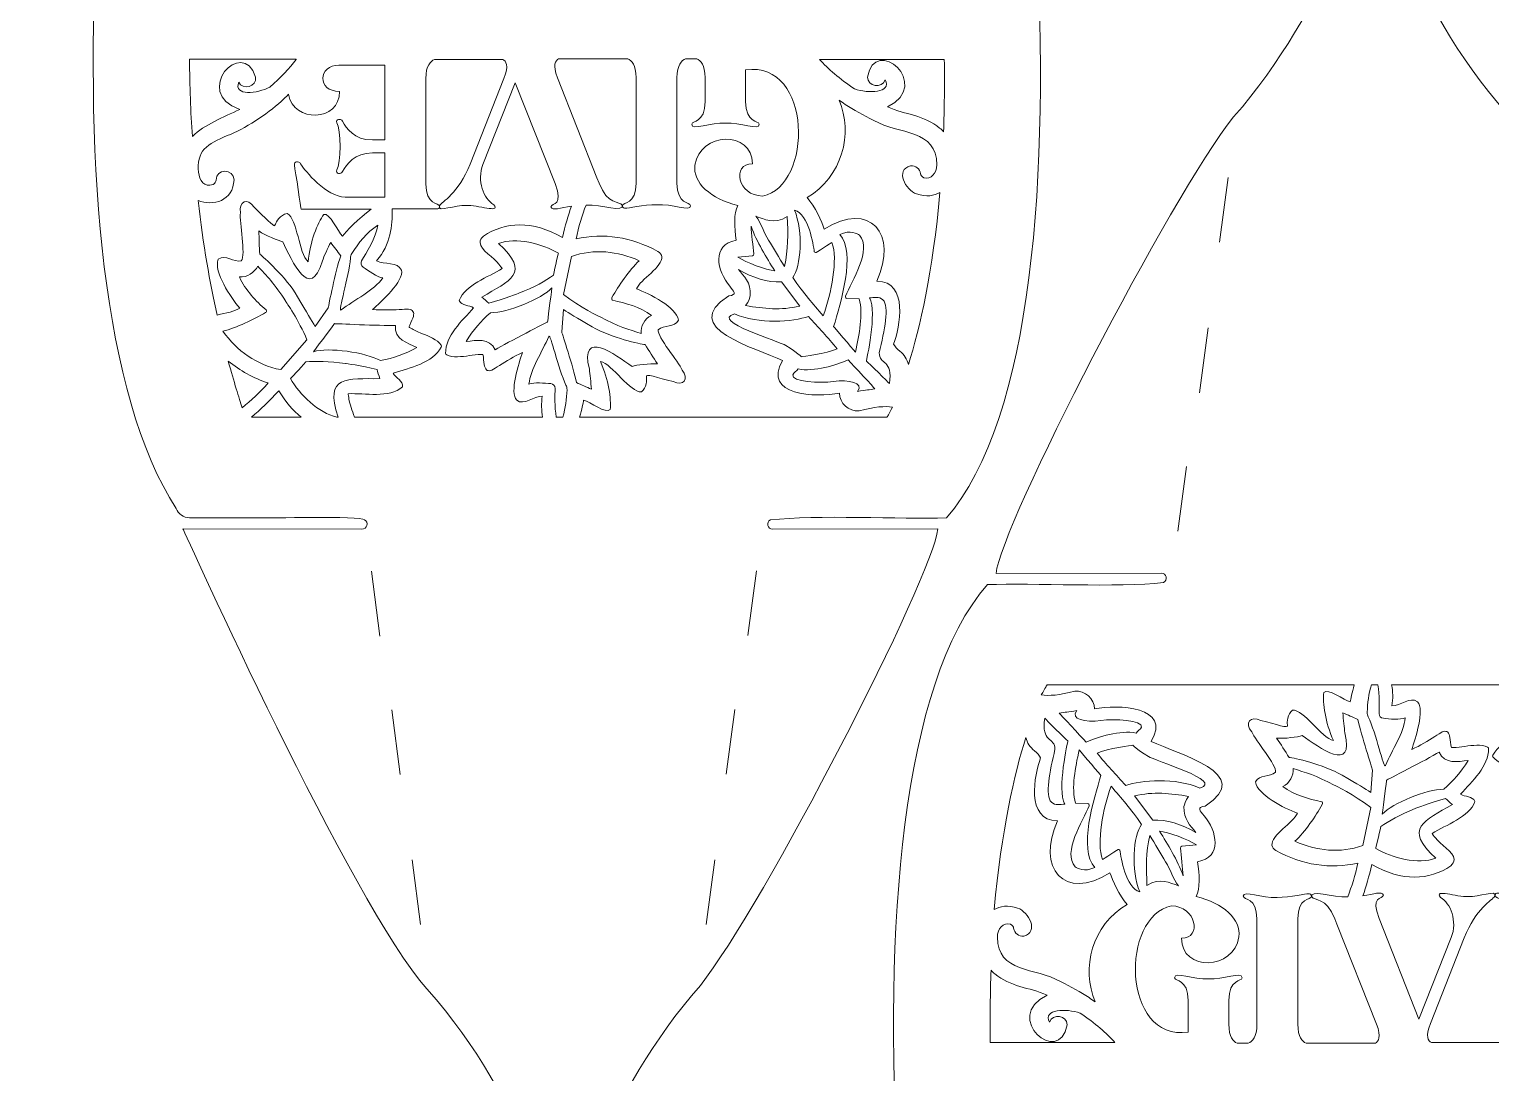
# Model space of a CAD drawing. Header units: inches. Extents: x -0.2 to 23, y 0 to 27.3.
# Drawn here: x -0.25 to 5.4, y 11.99 to 16.02 of the extents above; entities that cross this region are included whole.
import ezdxf

# ---------------------------------------------------------------- set-up
doc = ezdxf.new("R2010")
doc.units = ezdxf.units.IN
doc.header["$MEASUREMENT"] = 0
doc.layers.add('Paper Pumpkin Give Thanks', color=7, linetype='Continuous', lineweight=0)

msp = doc.modelspace()

# ---------------------------------------------------------------- linework, layer by layer
at = {"layer": 'Paper Pumpkin Give Thanks'}
for points, knots in [([(0.3208, 14.1722), (0.3292, 14.15), (0.3486, 14.1361), (0.3722, 14.1361), (0.3722, 14.1361), (0.6417, 14.1361), (0.6417, 14.1361), (0.6681, 14.1333), (1.0361, 14.1444), (1.0486, 14.1278), (1.0667, 14.1194), (1.0583, 14.0917), (1.0389, 14.0917), (1.0389, 14.0917), (0.3472, 14.0931), (0.3472, 14.0931), (0.3472, 14.0931), (1, 12.6431), (1.2903, 12.3153), (1.6889, 11.8681), (1.7667, 11.3861), (1.8042, 11.3861), (1.8403, 11.3861), (1.9764, 11.9083), (2.3472, 12.3292), (2.5903, 12.6347), (3.2472, 13.9083), (3.2653, 14.0931), (3.2653, 14.0931), (2.6264, 14.0917), (2.6264, 14.0917), (2.6069, 14.0917), (2.6, 14.1194), (2.6181, 14.1278), (2.7931, 14.1486), (3.1236, 14.1292), (3.2986, 14.1361), (3.9653, 14.8931), (3.5708, 17.9722), (3.2486, 18.5139), (3.2319, 18.5472), (3.1986, 18.5694), (3.1625, 18.5694), (3.1625, 18.5694), (2.6069, 18.5694), (2.6069, 18.5694), (2.5819, 18.5694), (2.5681, 18.5819), (2.5597, 18.5986), (2.55, 18.6222), (2.8333, 18.6125), (2.8347, 18.6361), (2.825, 18.7792), (2.8861, 19.1611), (2.6625, 19.1569), (2.6625, 19.1569), (1.0181, 19.1569), (1.0181, 19.1569), (0.7778, 19.1583), (0.8569, 18.7889), (0.8417, 18.625), (0.8417, 18.6139), (1.1167, 18.6028), (1.1111, 18.5944), (1.1014, 18.5792), (1.0847, 18.5681), (1.0653, 18.5681), (1.0653, 18.5681), (0.5083, 18.5681), (0.5083, 18.5681), (0.4653, 18.5681), (0.425, 18.5417), (0.4083, 18.5), (0.0403, 17.7097), (-0.2472, 15.0444), (0.3208, 14.1722)], [0, 0, 0, 0, 1, 1, 1, 2, 2, 2, 3, 3, 3, 4, 4, 4, 5, 5, 5, 6, 6, 6, 7, 7, 7, 8, 8, 8, 9, 9, 9, 10, 10, 10, 11, 11, 11, 12, 12, 12, 13, 13, 13, 14, 14, 14, 15, 15, 15, 16, 16, 16, 17, 17, 17, 18, 18, 18, 19, 19, 19, 20, 20, 20, 21, 21, 21, 22, 22, 22, 23, 23, 23, 24, 24, 24, 25, 25, 25, 25]), ([(6.4361, 13.8431), (6.4278, 13.8653), (6.4083, 13.8792), (6.3847, 13.8792), (6.3847, 13.8792), (6.1153, 13.8792), (6.1153, 13.8792), (6.0889, 13.8819), (5.7208, 13.8708), (5.7083, 13.8875), (5.6903, 13.8958), (5.6986, 13.9236), (5.7181, 13.9236), (5.7181, 13.9236), (6.4083, 13.9208), (6.4083, 13.9208), (6.4083, 13.9208), (5.7556, 15.3708), (5.4653, 15.6986), (5.0667, 16.1458), (4.9889, 16.6278), (4.9514, 16.6278), (4.9153, 16.6278), (4.7792, 16.1056), (4.4083, 15.6847), (4.1653, 15.3792), (3.5083, 14.1056), (3.4903, 13.9208), (3.4903, 13.9208), (4.1292, 13.9222), (4.1292, 13.9222), (4.1486, 13.9222), (4.1556, 13.8944), (4.1375, 13.8861), (3.9625, 13.8653), (3.6319, 13.8847), (3.4569, 13.8778), (2.7903, 13.1208), (3.1847, 10.0417), (3.5069, 9.5), (3.5236, 9.4667), (3.5569, 9.4444), (3.5931, 9.4444), (3.5931, 9.4444), (4.1486, 9.4444), (4.1486, 9.4444), (4.1736, 9.4444), (4.1875, 9.4319), (4.1958, 9.4153), (4.2056, 9.3917), (3.9222, 9.4014), (3.9208, 9.3778), (3.9306, 9.2347), (3.8694, 8.8528), (4.0931, 8.8569), (4.0931, 8.8569), (5.7375, 8.8569), (5.7375, 8.8569), (5.9778, 8.8556), (5.8986, 9.225), (5.9139, 9.3889), (5.9139, 9.4), (5.6389, 9.4111), (5.6444, 9.4194), (5.6542, 9.4347), (5.6708, 9.4458), (5.6903, 9.4458), (5.6903, 9.4458), (6.25, 9.4458), (6.25, 9.4458), (6.2931, 9.4458), (6.3333, 9.4722), (6.35, 9.5139), (6.7167, 10.3056), (7.0042, 12.9708), (6.4361, 13.8431)], [0, 0, 0, 0, 1, 1, 1, 2, 2, 2, 3, 3, 3, 4, 4, 4, 5, 5, 5, 6, 6, 6, 7, 7, 7, 8, 8, 8, 9, 9, 9, 10, 10, 10, 11, 11, 11, 12, 12, 12, 13, 13, 13, 14, 14, 14, 15, 15, 15, 16, 16, 16, 17, 17, 17, 18, 18, 18, 19, 19, 19, 20, 20, 20, 21, 21, 21, 22, 22, 22, 23, 23, 23, 24, 24, 24, 25, 25, 25, 25]), ([(0.7847, 15.9069), (0.7583, 15.8736), (0.725, 15.8361), (0.6833, 15.8), (0.6347, 15.775), (0.5417, 15.7639), (0.5625, 15.8194), (0.5778, 15.7861), (0.6333, 15.8014), (0.6278, 15.8389), (0.5778, 15.9972), (0.3792, 15.7778), (0.5667, 15.7139), (0.5028, 15.6833), (0.4306, 15.6556), (0.3833, 15.6097), (0.3764, 15.7042), (0.3736, 15.8042), (0.3722, 15.9083), (0.3722, 15.9083), (0.7847, 15.9083), (0.7847, 15.9083), (0.7847, 15.9083), (0.7847, 15.9069), (0.7847, 15.9069)], [0, 0, 0, 0, 1, 1, 1, 2, 2, 2, 3, 3, 3, 4, 4, 4, 5, 5, 5, 6, 6, 6, 7, 7, 7, 8, 8, 8, 8]), ([(3.2903, 15.9069), (3.2917, 15.8083), (3.2903, 15.7153), (3.2875, 15.6278), (3.2833, 15.6333), (3.2778, 15.6375), (3.2722, 15.6417), (3.2139, 15.6917), (3.1403, 15.6931), (3.0708, 15.7236), (3.2472, 15.8111), (3.0222, 16.0028), (2.9931, 15.8389), (2.9931, 15.8014), (3.05, 15.7931), (3.0611, 15.8278), (3.0889, 15.7764), (2.9958, 15.775), (2.9431, 15.7931), (2.8847, 15.8319), (2.8403, 15.8708), (2.8083, 15.9069), (2.8083, 15.9069), (3.2903, 15.9069), (3.2903, 15.9069), (3.2903, 15.9069), (3.2903, 15.9069), (3.2903, 15.9069)], [0, 0, 0, 0, 1, 1, 1, 2, 2, 2, 3, 3, 3, 4, 4, 4, 5, 5, 5, 6, 6, 6, 7, 7, 7, 8, 8, 8, 9, 9, 9, 9]), ([(0.4056, 15.3625), (0.4639, 15.3375), (0.5417, 15.3611), (0.5444, 15.4417), (0.5444, 15.4861), (0.4736, 15.4861), (0.475, 15.4403), (0.475, 15.4361), (0.4708, 15.4278), (0.4639, 15.4236), (0.3931, 15.4), (0.3944, 15.5292), (0.4292, 15.5597), (0.45, 15.5833), (0.4806, 15.5958), (0.5181, 15.6125), (0.5847, 15.6375), (0.6722, 15.6958), (0.7264, 15.7444), (0.7361, 15.7542), (0.7458, 15.7625), (0.7556, 15.7722), (0.7736, 15.6611), (0.9528, 15.6653), (0.9528, 15.7833), (0.8625, 15.7833), (0.8708, 15.8847), (0.95, 15.8847), (0.95, 15.8847), (1.1278, 15.8847), (1.1278, 15.8847), (1.1278, 15.8847), (1.1278, 15.5958), (1.1278, 15.5958), (1.1278, 15.5958), (1.0792, 15.5958), (1.0792, 15.5958), (1.0083, 15.5958), (0.9792, 15.6417), (0.9639, 15.6681), (0.9569, 15.6806), (0.9361, 15.6764), (0.9417, 15.6625), (0.9583, 15.6403), (0.9583, 15.5014), (0.9417, 15.4806), (0.9347, 15.4639), (0.9583, 15.4625), (0.9639, 15.4736), (0.9806, 15.5014), (1.0097, 15.5458), (1.0792, 15.5458), (1.0792, 15.5458), (1.1278, 15.5458), (1.1278, 15.5458), (1.1278, 15.5458), (1.1278, 15.375), (1.1278, 15.375), (1.1278, 15.375), (0.9736, 15.375), (0.9736, 15.375), (0.9028, 15.375), (0.8181, 15.4764), (0.8014, 15.5042), (0.7944, 15.5167), (0.775, 15.5125), (0.7778, 15.4986), (0.7819, 15.4736), (0.8042, 15.3278), (0.8042, 15.3278), (0.8042, 15.3278), (1.075, 15.3278), (1.075, 15.3278), (1.0278, 15.2958), (0.975, 15.2403), (0.9639, 15.2236), (0.9444, 15.2417), (0.9153, 15.3153), (0.8917, 15.3083), (0.8667, 15.2736), (0.8389, 15.2042), (0.8306, 15.125), (0.7944, 15.1583), (0.7903, 15.2903), (0.75, 15.3111), (0.7222, 15.3069), (0.7083, 15.2792), (0.7042, 15.2708), (0.7028, 15.2681), (0.7014, 15.2653), (0.7014, 15.2639), (0.6972, 15.2625), (0.6639, 15.2944), (0.6222, 15.3361), (0.5972, 15.375), (0.5611, 15.3583), (0.5694, 15.3139), (0.5639, 15.2792), (0.5917, 15.1514), (0.5722, 15.1292), (0.5431, 15.1208), (0.5125, 15.1569), (0.4833, 15.1347), (0.4653, 15.0861), (0.5306, 14.9889), (0.5667, 14.9458), (0.55, 14.9333), (0.5125, 14.9278), (0.4792, 14.9194), (0.4514, 15.0431), (0.425, 15.1903), (0.4056, 15.3625)], [0, 0, 0, 0, 1, 1, 1, 2, 2, 2, 3, 3, 3, 4, 4, 4, 5, 5, 5, 6, 6, 6, 7, 7, 7, 8, 8, 8, 9, 9, 9, 10, 10, 10, 11, 11, 11, 12, 12, 12, 13, 13, 13, 14, 14, 14, 15, 15, 15, 16, 16, 16, 17, 17, 17, 18, 18, 18, 19, 19, 19, 20, 20, 20, 21, 21, 21, 22, 22, 22, 23, 23, 23, 24, 24, 24, 25, 25, 25, 26, 26, 26, 27, 27, 27, 28, 28, 28, 29, 29, 29, 30, 30, 30, 31, 31, 31, 32, 32, 32, 33, 33, 33, 34, 34, 34, 35, 35, 35, 36, 36, 36, 37, 37, 37, 37]), ([(1.7375, 14.525), (1.7375, 14.525), (1.0097, 14.525), (1.0097, 14.525), (1.0028, 14.55), (0.9903, 14.5764), (0.9889, 14.5944), (0.9875, 14.6028), (0.9847, 14.6139), (0.9861, 14.6153), (1.05, 14.6181), (1.1444, 14.5972), (1.1958, 14.6417), (1.1986, 14.6653), (1.1694, 14.6764), (1.1597, 14.6944), (1.225, 14.7153), (1.3125, 14.7347), (1.3458, 14.7958), (1.3472, 14.7986), (1.3472, 14.8), (1.3458, 14.8028), (1.3292, 14.825), (1.2986, 14.8375), (1.2694, 14.8486), (1.2542, 14.8542), (1.2403, 14.8611), (1.2278, 14.8681), (1.2194, 14.8722), (1.2194, 14.8722), (1.2236, 14.8806), (1.2375, 14.9097), (1.2431, 14.9236), (1.2361, 14.9333), (1.2292, 14.9431), (1.2153, 14.9431), (1.1833, 14.9403), (1.1514, 14.9389), (1.1181, 14.9389), (1.0792, 14.9403), (1.1125, 14.9694), (1.2028, 15.0514), (1.1917, 15.0931), (1.1778, 15.1264), (1.125, 15.1125), (1.0958, 15.1292), (1.15, 15.1917), (1.1569, 15.2667), (1.1556, 15.3264), (1.1556, 15.3278), (1.1556, 15.3278), (1.1556, 15.3292), (1.1556, 15.3292), (1.3278, 15.3292), (1.3278, 15.3292), (1.3333, 15.3292), (1.3403, 15.3319), (1.3389, 15.3389), (1.3361, 15.3556), (1.2861, 15.3417), (1.2861, 15.4264), (1.2861, 15.4264), (1.2861, 15.8333), (1.2861, 15.8333), (1.2861, 15.8833), (1.3042, 15.9), (1.3194, 15.9069), (1.3194, 15.9069), (1.5833, 15.9069), (1.5833, 15.9069), (1.5958, 15.9), (1.6083, 15.8847), (1.5875, 15.8333), (1.5875, 15.8333), (1.4569, 15.5028), (1.4569, 15.5028), (1.4125, 15.3875), (1.3472, 15.3569), (1.3389, 15.3417), (1.3292, 15.3125), (1.4014, 15.3472), (1.4417, 15.3431), (1.4861, 15.3458), (1.575, 15.3111), (1.5486, 15.3458), (1.5097, 15.3681), (1.4819, 15.4375), (1.5069, 15.5014), (1.5069, 15.5014), (1.6319, 15.8167), (1.6319, 15.8167), (1.6319, 15.8167), (1.7861, 15.4278), (1.7861, 15.4278), (1.8194, 15.3417), (1.7736, 15.3528), (1.7694, 15.3375), (1.775, 15.3208), (1.8069, 15.3333), (1.8486, 15.3403), (1.8361, 15.3042), (1.825, 15.2639), (1.8139, 15.2194), (1.6972, 15.2847), (1.5931, 15.2819), (1.5083, 15.2236), (1.5, 15.2167), (1.4958, 15.2083), (1.4958, 15.2), (1.4958, 15.1694), (1.5528, 15.1403), (1.5681, 15.1153), (1.5736, 15.1083), (1.5806, 15.1014), (1.5806, 15.0986), (1.5278, 15.0653), (1.4375, 15.0375), (1.4153, 14.975), (1.425, 14.9542), (1.4542, 14.9583), (1.4708, 14.9472), (1.4264, 14.8972), (1.3611, 14.8389), (1.3625, 14.7708), (1.3625, 14.7681), (1.3639, 14.7667), (1.3667, 14.7653), (1.3917, 14.7542), (1.4236, 14.7583), (1.4542, 14.7625), (1.4694, 14.7653), (1.4847, 14.7667), (1.4986, 14.7667), (1.5069, 14.7681), (1.5069, 14.7681), (1.5083, 14.7569), (1.5111, 14.7264), (1.5139, 14.7111), (1.5236, 14.7056), (1.5333, 14.7014), (1.5458, 14.7069), (1.5708, 14.725), (1.5972, 14.7417), (1.6264, 14.7583), (1.6597, 14.775), (1.6458, 14.7347), (1.6083, 14.6194), (1.6375, 14.5903), (1.6653, 14.5681), (1.7042, 14.6069), (1.7361, 14.6056), (1.7319, 14.5778), (1.7333, 14.55), (1.7375, 14.525)], [0, 0, 0, 0, 1, 1, 1, 2, 2, 2, 3, 3, 3, 4, 4, 4, 5, 5, 5, 6, 6, 6, 7, 7, 7, 8, 8, 8, 9, 9, 9, 10, 10, 10, 11, 11, 11, 12, 12, 12, 13, 13, 13, 14, 14, 14, 15, 15, 15, 16, 16, 16, 17, 17, 17, 18, 18, 18, 19, 19, 19, 20, 20, 20, 21, 21, 21, 22, 22, 22, 23, 23, 23, 24, 24, 24, 25, 25, 25, 26, 26, 26, 27, 27, 27, 28, 28, 28, 29, 29, 29, 30, 30, 30, 31, 31, 31, 32, 32, 32, 33, 33, 33, 34, 34, 34, 35, 35, 35, 36, 36, 36, 37, 37, 37, 38, 38, 38, 39, 39, 39, 40, 40, 40, 41, 41, 41, 42, 42, 42, 43, 43, 43, 44, 44, 44, 45, 45, 45, 46, 46, 46, 47, 47, 47, 48, 48, 48, 49, 49, 49, 50, 50, 50, 51, 51, 51, 51]), ([(3.0694, 14.525), (3.0694, 14.525), (1.8806, 14.525), (1.8806, 14.525), (1.8889, 14.5542), (1.8944, 14.5806), (1.8958, 14.5903), (1.9208, 14.5847), (1.9819, 14.5361), (1.9986, 14.5542), (2.0028, 14.5958), (1.9931, 14.6681), (1.9611, 14.7403), (2.0069, 14.7292), (2.0764, 14.6194), (2.1194, 14.6222), (2.1403, 14.6389), (2.1403, 14.6694), (2.1389, 14.6792), (2.1306, 14.6972), (2.1833, 14.6764), (2.2417, 14.6625), (2.2819, 14.6417), (2.3056, 14.6736), (2.2764, 14.7069), (2.2639, 14.7389), (2.1792, 14.8347), (2.1847, 14.8625), (2.2056, 14.8833), (2.2486, 14.8681), (2.2625, 14.9), (2.2542, 14.95), (2.1514, 15.0014), (2.1, 15.0208), (2.1153, 15.0556), (2.2028, 15.1069), (2.1986, 15.1444), (2.1972, 15.1528), (2.1917, 15.1597), (2.1833, 15.1653), (2.0819, 15.2208), (1.9722, 15.2375), (1.8667, 15.2139), (1.8764, 15.2597), (1.8903, 15.3042), (1.9056, 15.3444), (1.9625, 15.3458), (2.0569, 15.3139), (2.0444, 15.3444), (2.0361, 15.3597), (1.9889, 15.3431), (1.9556, 15.4292), (1.9556, 15.4292), (1.9472, 15.45), (1.9472, 15.45), (1.9472, 15.45), (1.9472, 15.45), (1.9472, 15.45), (1.9472, 15.45), (1.9472, 15.45), (1.9472, 15.45), (1.9472, 15.45), (1.7944, 15.8361), (1.7944, 15.8361), (1.775, 15.8861), (1.7875, 15.9014), (1.7986, 15.9097), (1.7986, 15.9097), (2.0667, 15.9097), (2.0667, 15.9097), (2.0819, 15.9014), (2.0986, 15.8861), (2.0986, 15.8361), (2.0986, 15.8361), (2.0986, 15.4292), (2.0986, 15.4292), (2.0986, 15.3444), (2.0486, 15.3583), (2.0458, 15.3417), (2.0458, 15.3347), (2.0514, 15.3319), (2.0583, 15.3319), (2.0653, 15.3319), (2.1264, 15.3458), (2.1792, 15.3458), (2.2361, 15.35), (2.3097, 15.3167), (2.3097, 15.3417), (2.3069, 15.3583), (2.2569, 15.3444), (2.2569, 15.4292), (2.2569, 15.4292), (2.2569, 15.8361), (2.2569, 15.8361), (2.2569, 15.8861), (2.275, 15.9028), (2.2903, 15.9097), (2.2903, 15.9097), (2.3333, 15.9097), (2.3333, 15.9097), (2.3486, 15.9014), (2.3653, 15.8861), (2.3653, 15.8361), (2.3653, 15.8361), (2.3653, 15.7444), (2.3653, 15.7444), (2.3653, 15.6597), (2.3153, 15.6722), (2.3139, 15.6569), (2.3139, 15.6306), (2.3875, 15.6653), (2.4444, 15.6611), (2.5014, 15.6653), (2.575, 15.6306), (2.575, 15.6569), (2.5722, 15.6722), (2.5236, 15.6597), (2.5222, 15.7444), (2.5222, 15.7444), (2.5222, 15.8667), (2.5222, 15.8667), (2.7819, 15.9028), (2.7833, 15.4167), (2.5875, 15.3792), (2.4917, 15.3792), (2.4667, 15.5042), (2.5486, 15.5042), (2.5486, 15.6333), (2.3444, 15.6278), (2.3264, 15.4986), (2.3167, 15.4306), (2.3875, 15.3681), (2.4917, 15.3431), (2.475, 15.3111), (2.4792, 15.2583), (2.4861, 15.2083), (2.3889, 15.1903), (2.4111, 15.0903), (2.4611, 15.0306), (2.4764, 15.0097), (2.4917, 14.9986), (2.4569, 14.9931), (2.2597, 14.8694), (2.5611, 14.7931), (2.6653, 14.7431), (2.5847, 14.6083), (2.7944, 14.5986), (2.8847, 14.6181), (2.8847, 14.5778), (2.9208, 14.5472), (2.9611, 14.5486), (3.0208, 14.5653), (3.0611, 14.5681), (3.0903, 14.5639), (3.0764, 14.5361), (3.0694, 14.525), (3.0694, 14.525)], [0, 0, 0, 0, 1, 1, 1, 2, 2, 2, 3, 3, 3, 4, 4, 4, 5, 5, 5, 6, 6, 6, 7, 7, 7, 8, 8, 8, 9, 9, 9, 10, 10, 10, 11, 11, 11, 12, 12, 12, 13, 13, 13, 14, 14, 14, 15, 15, 15, 16, 16, 16, 17, 17, 17, 18, 18, 18, 19, 19, 19, 20, 20, 20, 21, 21, 21, 22, 22, 22, 23, 23, 23, 24, 24, 24, 25, 25, 25, 26, 26, 26, 27, 27, 27, 28, 28, 28, 29, 29, 29, 30, 30, 30, 31, 31, 31, 32, 32, 32, 33, 33, 33, 34, 34, 34, 35, 35, 35, 36, 36, 36, 37, 37, 37, 38, 38, 38, 39, 39, 39, 40, 40, 40, 41, 41, 41, 42, 42, 42, 43, 43, 43, 44, 44, 44, 45, 45, 45, 46, 46, 46, 47, 47, 47, 48, 48, 48, 49, 49, 49, 50, 50, 50, 51, 51, 51, 52, 52, 52, 52]), ([(3.1514, 14.7278), (3.1458, 14.7486), (3.1361, 14.7667), (3.1181, 14.7792), (3.1083, 14.7889), (3.0986, 14.7972), (3.0944, 14.8069), (3.1181, 14.8722), (3.1542, 15.05), (3.0292, 15.05), (3.1125, 15.2319), (3.0028, 15.3639), (2.8264, 15.2514), (2.8167, 15.2792), (2.7903, 15.3389), (2.7597, 15.3736), (2.8958, 15.4528), (2.9389, 15.6194), (2.8833, 15.75), (2.8917, 15.7444), (2.8986, 15.7389), (2.9069, 15.7333), (2.9403, 15.7125), (2.9764, 15.6903), (3.0181, 15.6708), (3.1139, 15.6167), (3.2625, 15.6375), (3.2611, 15.5), (3.2625, 15.4667), (3.2375, 15.4417), (3.2111, 15.45), (3.2028, 15.4528), (3.1986, 15.4597), (3.1986, 15.4653), (3.1958, 15.4847), (3.1792, 15.4972), (3.1597, 15.4958), (3.0986, 15.4806), (3.1403, 15.4014), (3.1833, 15.3875), (3.2208, 15.375), (3.2514, 15.3792), (3.2736, 15.3931), (3.2458, 15.0861), (3.1958, 14.8681), (3.1514, 14.7278)], [0, 0, 0, 0, 1, 1, 1, 2, 2, 2, 3, 3, 3, 4, 4, 4, 5, 5, 5, 6, 6, 6, 7, 7, 7, 8, 8, 8, 9, 9, 9, 10, 10, 10, 11, 11, 11, 12, 12, 12, 13, 13, 13, 14, 14, 14, 15, 15, 15, 15]), ([(4.3542, 15.2014), (4.3542, 15.2014), (4.3875, 15.4514), (4.3875, 15.4514), (4.3875, 15.4514), (4.3542, 15.2014), (4.3542, 15.2014)], [0, 0, 0, 0, 1, 1, 1, 2, 2, 2, 2]), ([(2.8222, 14.9167), (2.7806, 14.9639), (2.7486, 15.0014), (2.7042, 15.0639), (2.7361, 15.1069), (2.7458, 15.2403), (2.7111, 15.325), (2.7667, 15.3083), (2.7833, 15.1917), (2.7875, 15.1639), (2.7889, 15.1625), (2.7903, 15.1611), (2.7917, 15.1611), (2.7917, 15.1569), (2.8542, 15.2), (2.8556, 15.2), (2.8806, 15.1361), (2.8528, 15.0014), (2.8222, 14.9167)], [0, 0, 0, 0, 1, 1, 1, 2, 2, 2, 3, 3, 3, 4, 4, 4, 5, 5, 5, 6, 6, 6, 6]), ([(1.0431, 15.1042), (1.0625, 15.0903), (1.0986, 15.0667), (1.1194, 15.0625), (1.0861, 15.0153), (1.0097, 14.9778), (0.9583, 14.9389), (0.9458, 14.9292), (0.9889, 15.0681), (0.9944, 15.1389), (0.9944, 15.1458), (0.9972, 15.1514), (1, 15.1569), (1.025, 15.1972), (1.0569, 15.2389), (1.1, 15.2667), (1.0931, 15.2194), (1.0556, 15.1569), (1.0375, 15.1292), (1.0333, 15.1208), (1.0361, 15.1097), (1.0431, 15.1042)], [0, 0, 0, 0, 1, 1, 1, 2, 2, 2, 3, 3, 3, 4, 4, 4, 5, 5, 5, 6, 6, 6, 7, 7, 7, 7]), ([(2.5431, 15.2625), (2.5653, 15.2014), (2.6028, 15.1417), (2.6347, 15.0903), (2.6028, 15.0931), (2.5236, 15.1222), (2.4917, 15.1431), (2.4917, 15.1431), (2.5486, 15.1486), (2.5486, 15.1486), (2.5514, 15.1486), (2.5542, 15.1514), (2.5542, 15.1556), (2.55, 15.1847), (2.5458, 15.2333), (2.5431, 15.2625)], [0, 0, 0, 0, 1, 1, 1, 2, 2, 2, 3, 3, 3, 4, 4, 4, 5, 5, 5, 5]), ([(2.6722, 15.1069), (2.6528, 15.1389), (2.6292, 15.1778), (2.6111, 15.2083), (2.5917, 15.2375), (2.5833, 15.275), (2.5611, 15.3014), (2.5944, 15.2903), (2.6319, 15.2667), (2.6833, 15.3), (2.6861, 15.2333), (2.6875, 15.1708), (2.6722, 15.1069)], [0, 0, 0, 0, 1, 1, 1, 2, 2, 2, 3, 3, 3, 4, 4, 4, 4]), ([(0.7903, 14.9903), (0.7458, 15.0667), (0.6569, 15.1444), (0.6444, 15.1542), (0.6417, 15.1847), (0.6417, 15.2153), (0.6403, 15.2444), (0.6667, 15.2264), (0.7153, 15.2069), (0.7333, 15.2028), (0.7681, 15.1292), (0.8389, 14.9667), (0.8861, 15.1292), (0.8917, 15.1444), (0.9083, 15.1792), (0.9181, 15.2), (0.9319, 15.1833), (0.9444, 15.1653), (0.9569, 15.1486), (0.9361, 15.0875), (0.9111, 14.9583), (0.9083, 14.9472), (0.9083, 14.9472), (0.8583, 14.875), (0.8583, 14.875), (0.8431, 14.8986), (0.8278, 14.925), (0.7903, 14.9903)], [0, 0, 0, 0, 1, 1, 1, 2, 2, 2, 3, 3, 3, 4, 4, 4, 5, 5, 5, 6, 6, 6, 7, 7, 7, 8, 8, 8, 9, 9, 9, 9]), ([(1.6458, 15.0042), (1.6458, 15.0042), (1.5903, 14.9806), (1.5292, 14.9653), (1.5222, 14.9708), (1.5111, 14.9819), (1.5028, 14.9889), (1.6097, 15.0514), (1.6944, 15.0806), (1.5667, 15.1958), (1.6347, 15.2222), (1.7361, 15.1944), (1.7986, 15.1583), (1.7986, 15.1583), (1.7861, 15.1069), (1.7792, 15.0736), (1.75, 15.0528), (1.7042, 15.025), (1.6458, 15.0042)], [0, 0, 0, 0, 1, 1, 1, 2, 2, 2, 3, 3, 3, 4, 4, 4, 5, 5, 5, 6, 6, 6, 6]), ([(2.8861, 15.2306), (2.9278, 15.25), (2.9542, 15.2333), (2.9625, 15.2278), (3.0125, 15.1722), (2.9319, 15.0514), (2.9083, 14.9917), (2.9069, 14.9875), (2.9097, 14.9833), (2.9139, 14.9833), (2.9139, 14.9833), (2.9611, 14.9819), (2.9611, 14.9819), (2.9778, 14.9222), (2.9611, 14.8444), (2.9472, 14.7764), (2.9333, 14.7917), (2.8625, 14.875), (2.8625, 14.875), (2.8889, 14.9611), (2.95, 15.1625), (2.8861, 15.2306)], [0, 0, 0, 0, 1, 1, 1, 2, 2, 2, 3, 3, 3, 4, 4, 4, 5, 5, 5, 6, 6, 6, 7, 7, 7, 7]), ([(2.0083, 14.9764), (2.0583, 14.9653), (2.1139, 14.9514), (2.1583, 14.9181), (2.1306, 14.9056), (2.1167, 14.875), (2.1181, 14.8486), (2.0736, 14.8625), (2.0278, 14.875), (1.9597, 14.9125), (1.9583, 14.9125), (1.8806, 14.95), (1.8181, 14.9986), (1.8181, 14.9986), (1.8486, 15.1458), (1.8486, 15.1458), (1.9361, 15.1764), (2.0278, 15.1667), (2.1111, 15.1292), (2.0708, 15.0917), (2.0319, 15.0319), (2.0056, 14.9875), (2.0028, 14.9819), (2.0056, 14.9764), (2.0083, 14.9764)], [0, 0, 0, 0, 1, 1, 1, 2, 2, 2, 3, 3, 3, 4, 4, 4, 5, 5, 5, 6, 6, 6, 7, 7, 7, 8, 8, 8, 8]), ([(0.6667, 14.9292), (0.6708, 14.9306), (0.6708, 14.9361), (0.6681, 14.9389), (0.6292, 14.9736), (0.5875, 15.0153), (0.5653, 15.0667), (0.5958, 15.0639), (0.6236, 15.0833), (0.6361, 15.1083), (0.6681, 15.0736), (0.7028, 15.0389), (0.7444, 14.9722), (0.7444, 14.9708), (0.7958, 14.8986), (0.8264, 14.8236), (0.8264, 14.8236), (0.725, 14.7083), (0.725, 14.7083), (0.6319, 14.7264), (0.5556, 14.7806), (0.5014, 14.8569), (0.5542, 14.8694), (0.6208, 14.9028), (0.6667, 14.9292)], [0, 0, 0, 0, 1, 1, 1, 2, 2, 2, 3, 3, 3, 4, 4, 4, 5, 5, 5, 6, 6, 6, 7, 7, 7, 8, 8, 8, 8]), ([(2.4944, 15.0958), (2.55, 15.0625), (2.6069, 15.0458), (2.6611, 15.0472), (2.6611, 15.0472), (2.7319, 14.9542), (2.7319, 14.9542), (2.6583, 14.9361), (2.5931, 14.9444), (2.5222, 14.9556), (2.5347, 14.9722), (2.5389, 14.9889), (2.5403, 14.9944), (2.5444, 15.0472), (2.5139, 15.0694), (2.4944, 15.0958)], [0, 0, 0, 0, 1, 1, 1, 2, 2, 2, 3, 3, 3, 4, 4, 4, 5, 5, 5, 5]), ([(1.7736, 15.025), (1.7681, 14.9875), (1.7569, 14.8931), (1.7569, 14.8931), (1.7569, 14.8931), (1.6014, 14.8139), (1.5542, 14.7847), (1.5319, 14.8319), (1.4806, 14.8222), (1.4417, 14.8167), (1.4694, 14.8625), (1.4986, 14.8958), (1.5361, 14.9278), (1.6028, 14.9292), (1.7333, 14.9806), (1.7736, 15.025)], [0, 0, 0, 0, 1, 1, 1, 2, 2, 2, 3, 3, 3, 4, 4, 4, 5, 5, 5, 5]), ([(3.0014, 14.9861), (3.0181, 14.9861), (3.0389, 14.9931), (3.0528, 14.9778), (3.0792, 14.9528), (3.0583, 14.8597), (3.0389, 14.7736), (3.0375, 14.7264), (3.0944, 14.7486), (3.0778, 14.6542), (3.075, 14.6583), (2.9972, 14.7347), (2.9889, 14.7417), (2.9889, 14.7417), (3.0319, 14.9292), (3.0014, 14.9861)], [0, 0, 0, 0, 1, 1, 1, 2, 2, 2, 3, 3, 3, 4, 4, 4, 5, 5, 5, 5]), ([(1.8111, 14.8542), (1.8111, 14.8542), (1.8181, 14.9403), (1.8181, 14.9403), (1.8403, 14.925), (1.8653, 14.9111), (1.9292, 14.8736), (2.0042, 14.8306), (2.1167, 14.8069), (2.1333, 14.8056), (2.15, 14.7806), (2.1653, 14.7542), (2.1819, 14.7306), (2.1514, 14.7333), (2.1, 14.7264), (2.0833, 14.7208), (2.0181, 14.7667), (1.8792, 14.8694), (1.9181, 14.7097), (1.9208, 14.6931), (1.9236, 14.6569), (1.9264, 14.6333), (1.9069, 14.6403), (1.8875, 14.65), (1.8681, 14.6583), (1.8556, 14.7208), (1.8139, 14.8431), (1.8111, 14.8542)], [0, 0, 0, 0, 1, 1, 1, 2, 2, 2, 3, 3, 3, 4, 4, 4, 5, 5, 5, 6, 6, 6, 7, 7, 7, 8, 8, 8, 9, 9, 9, 9]), ([(2.7653, 14.9139), (2.8028, 14.8708), (2.8403, 14.8319), (2.8764, 14.7889), (2.8347, 14.7708), (2.7403, 14.7583), (2.7375, 14.7583), (2.7375, 14.7583), (2.7264, 14.7708), (2.6778, 14.8014), (2.6569, 14.8167), (2.3819, 14.8972), (2.4792, 14.9236), (2.5722, 14.8833), (2.7056, 14.8931), (2.7653, 14.9139)], [0, 0, 0, 0, 1, 1, 1, 2, 2, 2, 3, 3, 3, 4, 4, 4, 5, 5, 5, 5]), ([(1.2514, 14.7944), (1.2042, 14.7667), (1.1611, 14.7542), (1.1111, 14.7431), (1.0528, 14.775), (0.9097, 14.7958), (0.8514, 14.7778), (0.875, 14.8083), (0.9333, 14.8861), (0.9333, 14.8861), (0.9333, 14.8861), (1.1111, 14.8778), (1.1681, 14.8792), (1.1639, 14.8264), (1.2153, 14.8097), (1.2514, 14.7944)], [0, 0, 0, 0, 1, 1, 1, 2, 2, 2, 3, 3, 3, 4, 4, 4, 5, 5, 5, 5]), ([(4.2764, 14.6194), (4.2764, 14.6194), (4.3097, 14.8694), (4.3097, 14.8694), (4.3097, 14.8694), (4.2764, 14.6194), (4.2764, 14.6194)], [0, 0, 0, 0, 1, 1, 1, 2, 2, 2, 2]), ([(1.8153, 14.525), (1.8153, 14.525), (1.7903, 14.525), (1.7903, 14.525), (1.7833, 14.5653), (1.7847, 14.6111), (1.7861, 14.6361), (1.7861, 14.6458), (1.7792, 14.6542), (1.7694, 14.6542), (1.7458, 14.6569), (1.7042, 14.6597), (1.6847, 14.6528), (1.6903, 14.7097), (1.7361, 14.7778), (1.7611, 14.8361), (1.7681, 14.8514), (1.7972, 14.7111), (1.8278, 14.6486), (1.8306, 14.6431), (1.8319, 14.6375), (1.8319, 14.6306), (1.8306, 14.5958), (1.8264, 14.5597), (1.8153, 14.525)], [0, 0, 0, 0, 1, 1, 1, 2, 2, 2, 3, 3, 3, 4, 4, 4, 5, 5, 5, 6, 6, 6, 7, 7, 7, 8, 8, 8, 8]), ([(0.5222, 14.7417), (0.5681, 14.7042), (0.6194, 14.675), (0.6764, 14.6569), (0.6444, 14.6208), (0.6111, 14.5903), (0.5764, 14.5611), (0.5639, 14.5986), (0.5444, 14.6597), (0.5222, 14.7417)], [0, 0, 0, 0, 1, 1, 1, 2, 2, 2, 3, 3, 3, 3]), ([(0.9417, 14.525), (0.8708, 14.5403), (0.7986, 14.6125), (0.7625, 14.6736), (0.7625, 14.6736), (0.8, 14.7125), (0.8222, 14.7389), (0.8583, 14.7403), (0.9125, 14.7417), (0.975, 14.7319), (0.975, 14.7319), (1.0361, 14.725), (1.0972, 14.7083), (1.1, 14.7), (1.1042, 14.6847), (1.1083, 14.6736), (0.9833, 14.6722), (0.8917, 14.6889), (0.9472, 14.525), (0.9472, 14.525), (0.9417, 14.525), (0.9417, 14.525)], [0, 0, 0, 0, 1, 1, 1, 2, 2, 2, 3, 3, 3, 4, 4, 4, 5, 5, 5, 6, 6, 6, 7, 7, 7, 7]), ([(3.0222, 14.6347), (3, 14.6292), (2.9889, 14.6319), (2.9542, 14.6236), (2.9819, 14.6583), (2.9208, 14.6708), (2.8611, 14.6625), (2.8111, 14.6556), (2.6986, 14.6597), (2.7042, 14.6889), (2.7069, 14.6972), (2.7208, 14.7014), (2.725, 14.7111), (2.7861, 14.6986), (2.875, 14.7264), (2.9181, 14.7458), (2.9417, 14.7236), (3.0167, 14.6389), (3.0222, 14.6347)], [0, 0, 0, 0, 1, 1, 1, 2, 2, 2, 3, 3, 3, 4, 4, 4, 5, 5, 5, 6, 6, 6, 6]), ([(0.6125, 14.525), (0.6444, 14.5528), (0.6806, 14.5875), (0.7181, 14.6264), (0.7444, 14.5833), (0.7722, 14.55), (0.8042, 14.525), (0.8042, 14.525), (0.6125, 14.525), (0.6125, 14.525)], [0, 0, 0, 0, 1, 1, 1, 2, 2, 2, 3, 3, 3, 3]), ([(4.2264, 14.3347), (4.2264, 14.3347), (4.1931, 14.0847), (4.1931, 14.0847), (4.1931, 14.0847), (4.2264, 14.3347), (4.2264, 14.3347)], [0, 0, 0, 0, 1, 1, 1, 2, 2, 2, 2]), ([(1.1083, 13.6792), (1.1083, 13.6792), (1.0764, 13.9292), (1.0764, 13.9292), (1.0764, 13.9292), (1.1083, 13.6792), (1.1083, 13.6792)], [0, 0, 0, 0, 1, 1, 1, 2, 2, 2, 2]), ([(2.5306, 13.6806), (2.5306, 13.6806), (2.5639, 13.9306), (2.5639, 13.9306), (2.5639, 13.9306), (2.5306, 13.6806), (2.5306, 13.6806)], [0, 0, 0, 0, 1, 1, 1, 2, 2, 2, 2]), ([(3.6875, 13.4903), (3.6875, 13.4903), (4.875, 13.4903), (4.875, 13.4903), (4.8667, 13.4611), (4.8611, 13.4347), (4.8597, 13.425), (4.8347, 13.4306), (4.7736, 13.4792), (4.7569, 13.4611), (4.7528, 13.4194), (4.7625, 13.3472), (4.7944, 13.275), (4.7486, 13.2861), (4.6792, 13.3958), (4.6361, 13.3931), (4.6153, 13.3764), (4.6153, 13.3458), (4.6167, 13.3361), (4.625, 13.3181), (4.5722, 13.3389), (4.5139, 13.3528), (4.4736, 13.3736), (4.45, 13.3417), (4.4792, 13.3083), (4.4917, 13.2764), (4.5764, 13.1806), (4.5708, 13.1528), (4.55, 13.1319), (4.5069, 13.1472), (4.4931, 13.1153), (4.5014, 13.0653), (4.6042, 13.0139), (4.6556, 12.9944), (4.6403, 12.9597), (4.5528, 12.9083), (4.5569, 12.8708), (4.5583, 12.8625), (4.5639, 12.8556), (4.5722, 12.85), (4.6736, 12.7944), (4.7833, 12.7778), (4.8889, 12.8014), (4.8792, 12.7556), (4.8653, 12.7111), (4.85, 12.6708), (4.7931, 12.6694), (4.6986, 12.7014), (4.7111, 12.6708), (4.7194, 12.6556), (4.7667, 12.6722), (4.8, 12.5861), (4.8, 12.5861), (4.8083, 12.5653), (4.8083, 12.5653), (4.8083, 12.5653), (4.8083, 12.5653), (4.8083, 12.5653), (4.8083, 12.5653), (4.8083, 12.5653), (4.8083, 12.5653), (4.8083, 12.5653), (4.9611, 12.1792), (4.9611, 12.1792), (4.9806, 12.1292), (4.9681, 12.1139), (4.9569, 12.1056), (4.9569, 12.1056), (4.6889, 12.1056), (4.6889, 12.1056), (4.6736, 12.1139), (4.6569, 12.1292), (4.6569, 12.1792), (4.6569, 12.1792), (4.6569, 12.5861), (4.6569, 12.5861), (4.6569, 12.6708), (4.7069, 12.6569), (4.7097, 12.6736), (4.7097, 12.6806), (4.7042, 12.6833), (4.6972, 12.6833), (4.6903, 12.6833), (4.6292, 12.6694), (4.5764, 12.6694), (4.5194, 12.6653), (4.4458, 12.6986), (4.4458, 12.6736), (4.4486, 12.6569), (4.4986, 12.6708), (4.4986, 12.5861), (4.4986, 12.5861), (4.4986, 12.1792), (4.4986, 12.1792), (4.4986, 12.1292), (4.4806, 12.1125), (4.4653, 12.1056), (4.4653, 12.1056), (4.4222, 12.1056), (4.4222, 12.1056), (4.4069, 12.1139), (4.3903, 12.1292), (4.3903, 12.1792), (4.3903, 12.1792), (4.3903, 12.2708), (4.3903, 12.2708), (4.3903, 12.3556), (4.4403, 12.3431), (4.4417, 12.3583), (4.4417, 12.3847), (4.3681, 12.35), (4.3111, 12.3542), (4.2542, 12.35), (4.1806, 12.3847), (4.1806, 12.3583), (4.1833, 12.3431), (4.2319, 12.3556), (4.2333, 12.2708), (4.2333, 12.2708), (4.2333, 12.1486), (4.2333, 12.1486), (3.9736, 12.1125), (3.9722, 12.5986), (4.1681, 12.6361), (4.2639, 12.6361), (4.2889, 12.5111), (4.2069, 12.5111), (4.2069, 12.3819), (4.4111, 12.3875), (4.4292, 12.5167), (4.4389, 12.5847), (4.3681, 12.6472), (4.2639, 12.6722), (4.2806, 12.7042), (4.2764, 12.7569), (4.2694, 12.8069), (4.3667, 12.825), (4.3444, 12.925), (4.2944, 12.9847), (4.2792, 13.0056), (4.2639, 13.0167), (4.2986, 13.0222), (4.4958, 13.1458), (4.1944, 13.2222), (4.0903, 13.2722), (4.1708, 13.4069), (3.9611, 13.4167), (3.8708, 13.3972), (3.8708, 13.4375), (3.8347, 13.4681), (3.7944, 13.4667), (3.7347, 13.45), (3.6944, 13.4472), (3.6653, 13.4514), (3.6806, 13.4792), (3.6875, 13.4903), (3.6875, 13.4903)], [0, 0, 0, 0, 1, 1, 1, 2, 2, 2, 3, 3, 3, 4, 4, 4, 5, 5, 5, 6, 6, 6, 7, 7, 7, 8, 8, 8, 9, 9, 9, 10, 10, 10, 11, 11, 11, 12, 12, 12, 13, 13, 13, 14, 14, 14, 15, 15, 15, 16, 16, 16, 17, 17, 17, 18, 18, 18, 19, 19, 19, 20, 20, 20, 21, 21, 21, 22, 22, 22, 23, 23, 23, 24, 24, 24, 25, 25, 25, 26, 26, 26, 27, 27, 27, 28, 28, 28, 29, 29, 29, 30, 30, 30, 31, 31, 31, 32, 32, 32, 33, 33, 33, 34, 34, 34, 35, 35, 35, 36, 36, 36, 37, 37, 37, 38, 38, 38, 39, 39, 39, 40, 40, 40, 41, 41, 41, 42, 42, 42, 43, 43, 43, 44, 44, 44, 45, 45, 45, 46, 46, 46, 47, 47, 47, 48, 48, 48, 49, 49, 49, 50, 50, 50, 51, 51, 51, 52, 52, 52, 52]), ([(5.0194, 13.4903), (5.0194, 13.4903), (5.7472, 13.4903), (5.7472, 13.4903), (5.7542, 13.4653), (5.7667, 13.4389), (5.7681, 13.4208), (5.7694, 13.4125), (5.7722, 13.4014), (5.7708, 13.4), (5.7069, 13.3972), (5.6125, 13.4181), (5.5611, 13.3736), (5.5583, 13.35), (5.5875, 13.3389), (5.5972, 13.3208), (5.5319, 13.3), (5.4444, 13.2806), (5.4111, 13.2194), (5.4097, 13.2167), (5.4097, 13.2153), (5.4111, 13.2125), (5.4278, 13.1903), (5.4583, 13.1778), (5.4875, 13.1667), (5.5028, 13.1611), (5.5167, 13.1542), (5.5292, 13.1472), (5.5375, 13.1431), (5.5375, 13.1431), (5.5333, 13.1347), (5.5194, 13.1056), (5.5139, 13.0917), (5.5208, 13.0819), (5.5278, 13.0722), (5.5417, 13.0722), (5.5736, 13.075), (5.6056, 13.0764), (5.6389, 13.0764), (5.6778, 13.075), (5.6444, 13.0458), (5.5542, 12.9639), (5.5653, 12.9222), (5.5792, 12.8889), (5.6319, 12.9028), (5.6611, 12.8861), (5.6069, 12.8236), (5.6, 12.7486), (5.6014, 12.6889), (5.6014, 12.6875), (5.6014, 12.6875), (5.6014, 12.6861), (5.6014, 12.6861), (5.4306, 12.6861), (5.4306, 12.6861), (5.425, 12.6861), (5.4181, 12.6833), (5.4194, 12.6764), (5.4222, 12.6597), (5.4722, 12.6736), (5.4722, 12.5889), (5.4722, 12.5889), (5.4722, 12.1819), (5.4722, 12.1819), (5.4722, 12.1319), (5.4542, 12.1153), (5.4389, 12.1083), (5.4389, 12.1083), (5.1736, 12.1083), (5.1736, 12.1083), (5.1611, 12.1153), (5.1486, 12.1306), (5.1694, 12.1819), (5.1694, 12.1819), (5.3, 12.5125), (5.3, 12.5125), (5.3444, 12.6278), (5.4097, 12.6583), (5.4181, 12.6736), (5.4278, 12.7028), (5.3556, 12.6681), (5.3153, 12.6722), (5.2708, 12.6694), (5.1819, 12.7042), (5.2083, 12.6694), (5.2472, 12.6472), (5.275, 12.5778), (5.25, 12.5139), (5.25, 12.5139), (5.125, 12.1986), (5.125, 12.1986), (5.125, 12.1986), (4.9708, 12.5875), (4.9708, 12.5875), (4.9375, 12.6736), (4.9833, 12.6625), (4.9875, 12.6778), (4.9819, 12.6944), (4.95, 12.6819), (4.9083, 12.675), (4.9208, 12.7111), (4.9319, 12.7514), (4.9431, 12.7958), (5.0597, 12.7306), (5.1639, 12.7333), (5.2486, 12.7917), (5.2569, 12.7986), (5.2611, 12.8069), (5.2611, 12.8153), (5.2611, 12.8458), (5.2042, 12.875), (5.1889, 12.9), (5.1833, 12.9069), (5.1764, 12.9139), (5.1764, 12.9167), (5.2292, 12.95), (5.3194, 12.9778), (5.3417, 13.0403), (5.3319, 13.0611), (5.3028, 13.0569), (5.2861, 13.0681), (5.3306, 13.1181), (5.3958, 13.1764), (5.3944, 13.2444), (5.3944, 13.2472), (5.3931, 13.2486), (5.3903, 13.25), (5.3653, 13.2611), (5.3333, 13.2569), (5.3028, 13.2528), (5.2875, 13.25), (5.2722, 13.2486), (5.2583, 13.2486), (5.25, 13.2472), (5.25, 13.2472), (5.2486, 13.2583), (5.2458, 13.2889), (5.2431, 13.3042), (5.2333, 13.3097), (5.2236, 13.3139), (5.2111, 13.3083), (5.1861, 13.2903), (5.1597, 13.2736), (5.1306, 13.2569), (5.0972, 13.2403), (5.1111, 13.2806), (5.1486, 13.3958), (5.1194, 13.425), (5.0917, 13.4472), (5.0528, 13.4083), (5.0208, 13.4097), (5.025, 13.4375), (5.025, 13.4653), (5.0194, 13.4903)], [0, 0, 0, 0, 1, 1, 1, 2, 2, 2, 3, 3, 3, 4, 4, 4, 5, 5, 5, 6, 6, 6, 7, 7, 7, 8, 8, 8, 9, 9, 9, 10, 10, 10, 11, 11, 11, 12, 12, 12, 13, 13, 13, 14, 14, 14, 15, 15, 15, 16, 16, 16, 17, 17, 17, 18, 18, 18, 19, 19, 19, 20, 20, 20, 21, 21, 21, 22, 22, 22, 23, 23, 23, 24, 24, 24, 25, 25, 25, 26, 26, 26, 27, 27, 27, 28, 28, 28, 29, 29, 29, 30, 30, 30, 31, 31, 31, 32, 32, 32, 33, 33, 33, 34, 34, 34, 35, 35, 35, 36, 36, 36, 37, 37, 37, 38, 38, 38, 39, 39, 39, 40, 40, 40, 41, 41, 41, 42, 42, 42, 43, 43, 43, 44, 44, 44, 45, 45, 45, 46, 46, 46, 47, 47, 47, 48, 48, 48, 49, 49, 49, 50, 50, 50, 51, 51, 51, 51]), ([(4.9417, 13.4903), (4.9417, 13.4903), (4.9667, 13.4903), (4.9667, 13.4903), (4.9736, 13.45), (4.9722, 13.4042), (4.9708, 13.3792), (4.9708, 13.3694), (4.9778, 13.3611), (4.9875, 13.3611), (5.0111, 13.3583), (5.0528, 13.3556), (5.0722, 13.3625), (5.0667, 13.3056), (5.0208, 13.2375), (4.9958, 13.1792), (4.9889, 13.1639), (4.9597, 13.3042), (4.9292, 13.3667), (4.9264, 13.3722), (4.925, 13.3778), (4.925, 13.3847), (4.9264, 13.4194), (4.9306, 13.4556), (4.9417, 13.4903)], [0, 0, 0, 0, 1, 1, 1, 2, 2, 2, 3, 3, 3, 4, 4, 4, 5, 5, 5, 6, 6, 6, 7, 7, 7, 8, 8, 8, 8]), ([(1.1861, 13.1444), (1.1861, 13.1444), (1.1542, 13.3944), (1.1542, 13.3944), (1.1542, 13.3944), (1.1861, 13.1444), (1.1861, 13.1444)], [0, 0, 0, 0, 1, 1, 1, 2, 2, 2, 2]), ([(2.4806, 13.3958), (2.4806, 13.3958), (2.4472, 13.1458), (2.4472, 13.1458), (2.4472, 13.1458), (2.4806, 13.3958), (2.4806, 13.3958)], [0, 0, 0, 0, 1, 1, 1, 2, 2, 2, 2]), ([(3.7347, 13.3806), (3.7569, 13.3861), (3.7681, 13.3833), (3.8028, 13.3917), (3.775, 13.3569), (3.8361, 13.3444), (3.8958, 13.3528), (3.9458, 13.3597), (4.0583, 13.3556), (4.0528, 13.3264), (4.05, 13.3181), (4.0361, 13.3139), (4.0319, 13.3042), (3.9708, 13.3167), (3.8819, 13.2889), (3.8389, 13.2694), (3.8153, 13.2931), (3.7403, 13.3764), (3.7347, 13.3806)], [0, 0, 0, 0, 1, 1, 1, 2, 2, 2, 3, 3, 3, 4, 4, 4, 5, 5, 5, 6, 6, 6, 6]), ([(3.7556, 13.0292), (3.7389, 13.0292), (3.7181, 13.0222), (3.7042, 13.0375), (3.6778, 13.0625), (3.6986, 13.1556), (3.7181, 13.2417), (3.7194, 13.2889), (3.6625, 13.2667), (3.6792, 13.3611), (3.6819, 13.3569), (3.7597, 13.2806), (3.7681, 13.2736), (3.7681, 13.2736), (3.725, 13.0861), (3.7556, 13.0292)], [0, 0, 0, 0, 1, 1, 1, 2, 2, 2, 3, 3, 3, 4, 4, 4, 5, 5, 5, 5]), ([(4.9458, 13.1611), (4.9458, 13.1611), (4.9389, 13.075), (4.9389, 13.075), (4.9167, 13.0903), (4.8917, 13.1042), (4.8278, 13.1417), (4.7528, 13.1847), (4.6403, 13.2083), (4.6236, 13.2097), (4.6069, 13.2347), (4.5917, 13.2611), (4.575, 13.2847), (4.6056, 13.2819), (4.6569, 13.2889), (4.6736, 13.2944), (4.7389, 13.2486), (4.8778, 13.1458), (4.8389, 13.3056), (4.8361, 13.3222), (4.8333, 13.3583), (4.8306, 13.3819), (4.85, 13.375), (4.8694, 13.3653), (4.8889, 13.3569), (4.9028, 13.2944), (4.9431, 13.1722), (4.9458, 13.1611)], [0, 0, 0, 0, 1, 1, 1, 2, 2, 2, 3, 3, 3, 4, 4, 4, 5, 5, 5, 6, 6, 6, 7, 7, 7, 8, 8, 8, 9, 9, 9, 9]), ([(3.6056, 13.2875), (3.6111, 13.2667), (3.6208, 13.2486), (3.6389, 13.2361), (3.6486, 13.2264), (3.6583, 13.2181), (3.6625, 13.2083), (3.6389, 13.1431), (3.6028, 12.9653), (3.7278, 12.9653), (3.6444, 12.7833), (3.7542, 12.6514), (3.9306, 12.7639), (3.9403, 12.7361), (3.9667, 12.6764), (3.9972, 12.6417), (3.8611, 12.5625), (3.8181, 12.3958), (3.8736, 12.2653), (3.8653, 12.2708), (3.8583, 12.2764), (3.85, 12.2819), (3.8167, 12.3028), (3.7806, 12.325), (3.7389, 12.3444), (3.6431, 12.3986), (3.4944, 12.3778), (3.4958, 12.5153), (3.4944, 12.5486), (3.5194, 12.5736), (3.5458, 12.5653), (3.5542, 12.5625), (3.5583, 12.5556), (3.5583, 12.55), (3.5611, 12.5306), (3.5778, 12.5181), (3.5972, 12.5194), (3.6583, 12.5347), (3.6167, 12.6139), (3.5736, 12.6278), (3.5361, 12.6403), (3.5056, 12.6361), (3.4833, 12.6222), (3.5111, 12.9292), (3.5611, 13.1472), (3.6056, 13.2875)], [0, 0, 0, 0, 1, 1, 1, 2, 2, 2, 3, 3, 3, 4, 4, 4, 5, 5, 5, 6, 6, 6, 7, 7, 7, 8, 8, 8, 9, 9, 9, 10, 10, 10, 11, 11, 11, 12, 12, 12, 13, 13, 13, 14, 14, 14, 15, 15, 15, 15]), ([(3.8722, 12.7847), (3.8306, 12.7653), (3.8042, 12.7819), (3.7958, 12.7875), (3.7458, 12.8431), (3.8264, 12.9639), (3.85, 13.0236), (3.8514, 13.0278), (3.8486, 13.0319), (3.8444, 13.0319), (3.8444, 13.0319), (3.7972, 13.0333), (3.7972, 13.0333), (3.7806, 13.0931), (3.7972, 13.1708), (3.8111, 13.2389), (3.825, 13.2236), (3.8958, 13.1403), (3.8958, 13.1403), (3.8694, 13.0542), (3.8069, 12.8542), (3.8722, 12.7847)], [0, 0, 0, 0, 1, 1, 1, 2, 2, 2, 3, 3, 3, 4, 4, 4, 5, 5, 5, 6, 6, 6, 7, 7, 7, 7]), ([(3.9917, 13.1014), (3.9542, 13.1444), (3.9167, 13.1833), (3.8806, 13.2264), (3.9222, 13.2444), (4.0167, 13.2569), (4.0194, 13.2569), (4.0194, 13.2569), (4.0306, 13.2444), (4.0792, 13.2139), (4.1, 13.1986), (4.375, 13.1181), (4.2778, 13.0917), (4.1847, 13.1333), (4.0514, 13.1222), (3.9917, 13.1014)], [0, 0, 0, 0, 1, 1, 1, 2, 2, 2, 3, 3, 3, 4, 4, 4, 5, 5, 5, 5]), ([(4.9833, 12.9903), (4.9889, 13.0278), (5, 13.1222), (5, 13.1222), (5, 13.1222), (5.1556, 13.2014), (5.2028, 13.2306), (5.225, 13.1833), (5.2764, 13.1931), (5.3153, 13.1986), (5.2875, 13.1528), (5.2583, 13.1194), (5.2208, 13.0875), (5.1542, 13.0861), (5.0236, 13.0347), (4.9833, 12.9903)], [0, 0, 0, 0, 1, 1, 1, 2, 2, 2, 3, 3, 3, 4, 4, 4, 5, 5, 5, 5]), ([(4.7486, 13.0389), (4.6986, 13.05), (4.6431, 13.0639), (4.5986, 13.0972), (4.6264, 13.1097), (4.6403, 13.1403), (4.6389, 13.1667), (4.6833, 13.1528), (4.7292, 13.1403), (4.7972, 13.1028), (4.7986, 13.1028), (4.8764, 13.0653), (4.9389, 13.0167), (4.9389, 13.0167), (4.9083, 12.8694), (4.9083, 12.8694), (4.8208, 12.8389), (4.7292, 12.8486), (4.6458, 12.8861), (4.6861, 12.9236), (4.725, 12.9833), (4.7514, 13.0278), (4.7542, 13.0333), (4.7514, 13.0389), (4.7486, 13.0389)], [0, 0, 0, 0, 1, 1, 1, 2, 2, 2, 3, 3, 3, 4, 4, 4, 5, 5, 5, 6, 6, 6, 7, 7, 7, 8, 8, 8, 8]), ([(3.9347, 13.0986), (3.9764, 13.0514), (4.0083, 13.0139), (4.0528, 12.9514), (4.0208, 12.9083), (4.0111, 12.775), (4.0458, 12.6903), (3.9903, 12.7069), (3.9736, 12.8236), (3.9694, 12.8514), (3.9681, 12.8528), (3.9667, 12.8542), (3.9653, 12.8542), (3.9653, 12.8583), (3.9028, 12.8153), (3.9014, 12.8153), (3.8778, 12.8792), (3.9042, 13.0139), (3.9347, 13.0986)], [0, 0, 0, 0, 1, 1, 1, 2, 2, 2, 3, 3, 3, 4, 4, 4, 5, 5, 5, 6, 6, 6, 6]), ([(4.2625, 12.9194), (4.2069, 12.9528), (4.15, 12.9694), (4.0958, 12.9681), (4.0958, 12.9681), (4.025, 13.0611), (4.025, 13.0611), (4.0986, 13.0792), (4.1639, 13.0708), (4.2347, 13.0597), (4.2222, 13.0431), (4.2181, 13.0264), (4.2167, 13.0208), (4.2139, 12.9694), (4.2431, 12.9472), (4.2625, 12.9194)], [0, 0, 0, 0, 1, 1, 1, 2, 2, 2, 3, 3, 3, 4, 4, 4, 5, 5, 5, 5]), ([(5.1111, 13.0125), (5.1111, 13.0125), (5.1667, 13.0361), (5.2278, 13.0514), (5.2347, 13.0458), (5.2458, 13.0347), (5.2542, 13.0278), (5.1472, 12.9653), (5.0625, 12.9361), (5.1903, 12.8208), (5.1222, 12.7944), (5.0208, 12.8222), (4.9583, 12.8583), (4.9583, 12.8583), (4.9708, 12.9097), (4.9778, 12.9431), (5.0069, 12.9625), (5.0528, 12.9903), (5.1111, 13.0125)], [0, 0, 0, 0, 1, 1, 1, 2, 2, 2, 3, 3, 3, 4, 4, 4, 5, 5, 5, 6, 6, 6, 6]), ([(4.0847, 12.9083), (4.1042, 12.8764), (4.1278, 12.8375), (4.1458, 12.8069), (4.1653, 12.7778), (4.1736, 12.7403), (4.1958, 12.7139), (4.1625, 12.725), (4.125, 12.7486), (4.0736, 12.7153), (4.0708, 12.7819), (4.0694, 12.8444), (4.0847, 12.9083)], [0, 0, 0, 0, 1, 1, 1, 2, 2, 2, 3, 3, 3, 4, 4, 4, 4]), ([(4.2139, 12.7528), (4.1917, 12.8139), (4.1542, 12.8736), (4.1222, 12.925), (4.1542, 12.9222), (4.2333, 12.8931), (4.2653, 12.8722), (4.2653, 12.8722), (4.2083, 12.8667), (4.2083, 12.8667), (4.2056, 12.8667), (4.2028, 12.8639), (4.2028, 12.8597), (4.2069, 12.8306), (4.2111, 12.7819), (4.2139, 12.7528)], [0, 0, 0, 0, 1, 1, 1, 2, 2, 2, 3, 3, 3, 4, 4, 4, 5, 5, 5, 5]), ([(1.2333, 12.8139), (1.2333, 12.8139), (1.2653, 12.5639), (1.2653, 12.5639), (1.2653, 12.5639), (1.2333, 12.8139), (1.2333, 12.8139)], [0, 0, 0, 0, 1, 1, 1, 2, 2, 2, 2]), ([(2.4028, 12.8139), (2.4028, 12.8139), (2.3694, 12.5639), (2.3694, 12.5639), (2.3694, 12.5639), (2.4028, 12.8139), (2.4028, 12.8139)], [0, 0, 0, 0, 1, 1, 1, 2, 2, 2, 2]), ([(3.4681, 12.1083), (3.4667, 12.2069), (3.4681, 12.3), (3.4708, 12.3875), (3.475, 12.3819), (3.4806, 12.3778), (3.4861, 12.3736), (3.5444, 12.3236), (3.6181, 12.3222), (3.6875, 12.2917), (3.5111, 12.2042), (3.7361, 12.0125), (3.7653, 12.1764), (3.7653, 12.2139), (3.7083, 12.2222), (3.6972, 12.1875), (3.6694, 12.2389), (3.7625, 12.2403), (3.8153, 12.2222), (3.8736, 12.1833), (3.9181, 12.1444), (3.95, 12.1083), (3.95, 12.1083), (3.4681, 12.1083), (3.4681, 12.1083)], [0, 0, 0, 0, 1, 1, 1, 2, 2, 2, 3, 3, 3, 4, 4, 4, 5, 5, 5, 6, 6, 6, 7, 7, 7, 8, 8, 8, 8])]:
    msp.add_open_spline(points, degree=3, knots=knots, dxfattribs=at)

doc.saveas('drawing.dxf')
